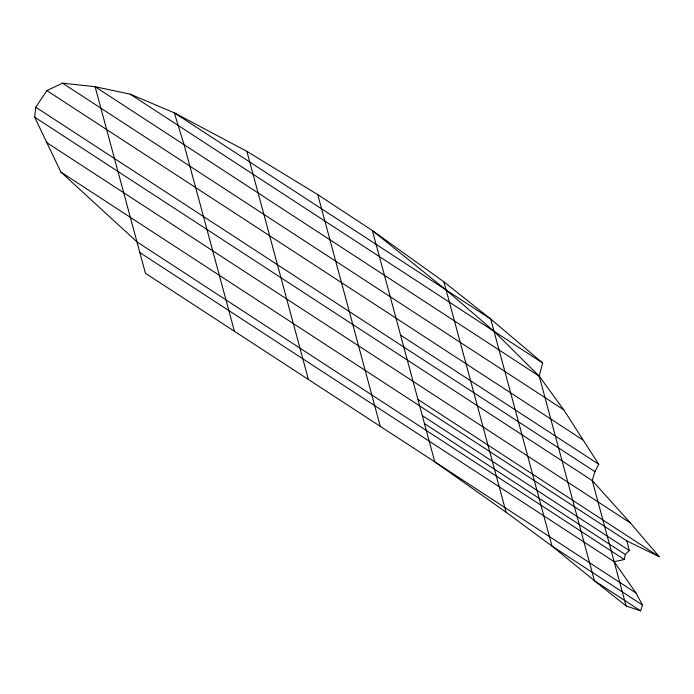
<?xml version="1.0" encoding="UTF-8"?>
<svg xmlns="http://www.w3.org/2000/svg" width="694" height="694" viewBox="0 0 694 694"><rect width="100%" height="100%" fill="white"/><g stroke="black" fill="none" stroke-linecap="round" stroke-linejoin="round"><path stroke-width="1.04" d="M60.89 172.069L626.838 540.912L629.293 550.507L625.285 554.489L624.322 559.52L136.961 241.894L60.89 172.069L34.7 117.208L35.758 107.214L46.88 90.602L62.521 83.15L95.095 86.724L130.16 94.141L174.307 112.836L246.856 151.327L317.757 194.641L372.366 230.547L443.908 281.833L490.727 319.058L542.639 362.971L539.229 376.183L594.428 580.757L626.075 605.914L640.605 610.85L642.471 605.055L636.016 593.014L614.147 561.698L139.85 252.581M640.605 610.85L594.428 580.757L551.99 546.083L506.082 512.241L434.782 461.866L372.366 230.547L446.103 289.979L494.033 331.29L539.229 376.183L563.788 409.842L598.731 464.295L594.932 471.642L592.268 480.595L626.075 605.914M614.147 561.698L624.322 559.52M626.838 540.912L659.3 556.753L630.456 523.033L592.268 480.595L34.7 117.208M130.16 94.141L542.639 362.971M539.229 376.183L95.095 86.724L145.436 273.289L636.016 593.014M62.521 83.15L563.788 409.842M46.88 90.602L582.708 439.823M400.594 335.159L598.731 464.295M35.758 107.214L594.932 471.642M46.246 142.279L630.456 523.033M417.944 399.449L659.3 556.753M422.299 415.602L629.293 550.507M424.459 423.6L625.285 554.489M642.471 605.055L551.99 546.083L490.727 319.058L174.307 112.836L184.101 144.734L234.442 331.29M443.908 281.833L506.082 512.241M317.757 194.641L380.277 426.342M246.856 151.327L308.422 379.505"/></g></svg>
